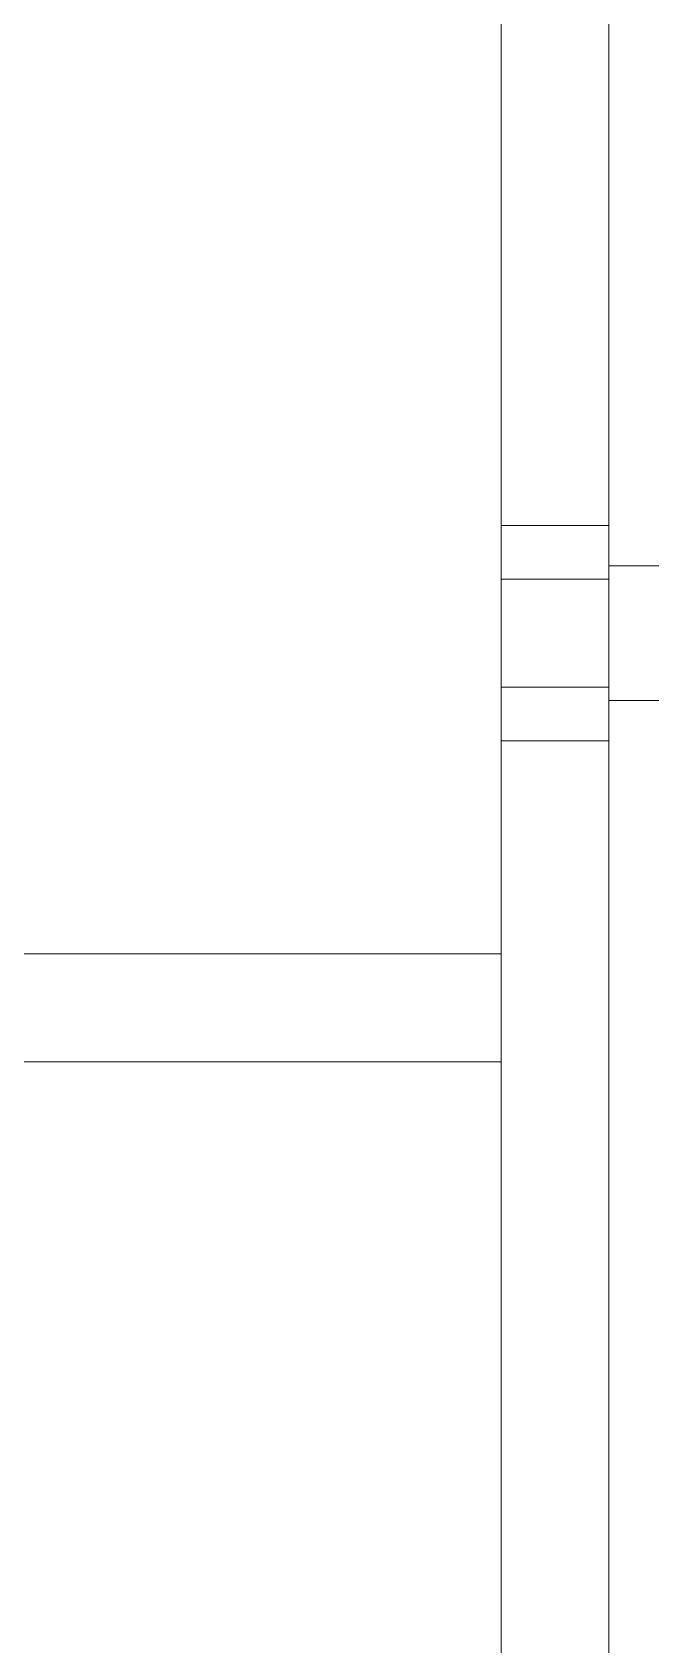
# Model space of a CAD drawing. Header units: millimetres. Extents: x -220592 to 404889, y -217665 to 38245.
# Drawn here: x 7583.86 to 7595.33, y -47952.8 to -47922.87 of the extents above; entities that cross this region are included whole.
import ezdxf

# ---------------------------------------------------------------- set-up
doc = ezdxf.new("R2010")
doc.units = ezdxf.units.MM
doc.linetypes.add('XKITLINE00', pattern=[0])
doc.layers.add('000 - 0_HIDE_OBJ_FRAMING_DEF_SUB_1', color=7, linetype='Continuous')

# ---------------------------------------------------------------- blocks, each defined once
blk = doc.blocks.new('*A13471')
at = {"layer": '000 - 0_HIDE_OBJ_FRAMING_DEF_SUB_1', "color": 7, "linetype": 'XKITLINE00', "lineweight": 0}
blk.add_line((-143.093124, 253.338401), (-143.092854, 357.438392), dxfattribs=at)
blk = doc.blocks.new('*A14628')
at = {"layer": '000 - 0_HIDE_OBJ_FRAMING_DEF_SUB_1', "color": 7, "linetype": 'XKITLINE00', "lineweight": 0}
for p, q in [((-143.092849, 253.338401), (-143.092849, 342.188392)), ((-145.092849, 277.190805), (-145.092849, 307.690805)), ((-145.092849, 246.688505), (-145.092849, 275.190805))]:
    blk.add_line(p, q, dxfattribs=at)
blk = doc.blocks.new('*A14631')
at = {"layer": '000 - 0_HIDE_OBJ_FRAMING_DEF_SUB_1', "color": 7, "linetype": 'XKITLINE00', "lineweight": 0}
for p, q in [((-85.563349, 277.440805), (-143.092849, 277.440805)), ((-143.092849, 274.940805), (-143.092849, 277.440805)), ((-85.563349, 274.940805), (-143.092849, 274.940805))]:
    blk.add_line(p, q, dxfattribs=at)
blk = doc.blocks.new('*A14654')
at = {"layer": '000 - 0_HIDE_OBJ_FRAMING_DEF_SUB_1', "color": 7, "linetype": 'XKITLINE00', "lineweight": 0}
for p, q in [((-145.092849, 291.990796), (-168.892849, 291.990796)), ((-168.892849, 291.990796), (-168.892849, 270.238464)), ((-145.092849, 277.190805), (-145.092849, 291.990796)), ((-145.092849, 270.238464), (-145.092849, 275.190805)), ((-168.892849, 270.238464), (-145.092849, 270.238464))]:
    blk.add_line(p, q, dxfattribs=at)
blk = doc.blocks.new('*A14655')
at = {"layer": '000 - 0_HIDE_OBJ_FRAMING_DEF_SUB_1', "color": 7, "linetype": 'XKITLINE00', "lineweight": 0}
for p, q in [((-143.093349, 277.190805), (-145.093349, 277.190805)), ((-145.093349, 277.190805), (-145.093349, 275.190805)), ((-143.093349, 275.190805), (-143.093349, 277.190805)), ((-145.093349, 275.190805), (-143.093349, 275.190805))]:
    blk.add_line(p, q, dxfattribs=at)
blk = doc.blocks.new('*A14704')
at = {"layer": '000 - 0_HIDE_OBJ_FRAMING_DEF_SUB_1', "color": 7, "linetype": 'XKITLINE00', "lineweight": 0}
for p, q in [((-168.893364, 270.238464), (-168.893364, 268.238464)), ((-168.893364, 270.238464), (-145.092849, 270.238464)), ((-145.092849, 270.238464), (-145.092849, 268.238464)), ((-168.893364, 268.238464), (-145.092849, 268.238464))]:
    blk.add_line(p, q, dxfattribs=at)
blk = doc.blocks.new('*A14859')
at = {"layer": '000 - 0_HIDE_OBJ_FRAMING_DEF_SUB_1', "color": 7, "linetype": 'XKITLINE00', "lineweight": 0}
for p, q in [((-145.092849, 277.190805), (-145.092849, 278.190805)), ((-143.092849, 278.190805), (-145.092849, 278.190805)), ((-143.092849, 274.190805), (-143.092849, 278.190805)), ((-145.092849, 274.190805), (-145.092849, 275.190805)), ((-145.092849, 274.190805), (-143.092849, 274.190805))]:
    blk.add_line(p, q, dxfattribs=at)

msp = doc.modelspace()

# ---------------------------------------------------------------- block references
at = {"color": 7, "lineweight": 0}
for name in ['*A13471', '*A14628', '*A14654', '*A14859', '*A14631', '*A14655', '*A14704']:
    msp.add_blockref(name, (7737.6457, -48210.2152), dxfattribs=at)

doc.saveas('drawing.dxf')
